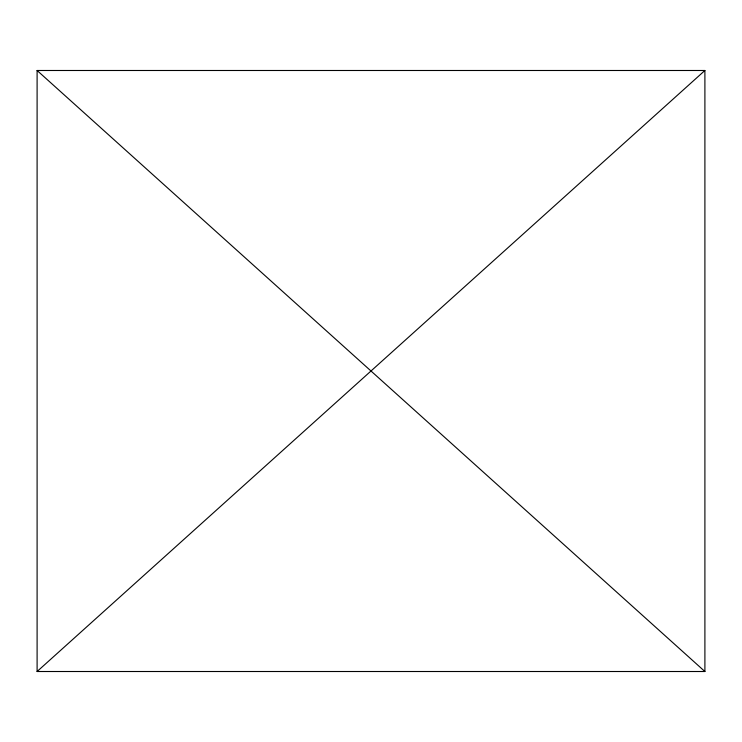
<?xml version="1.0" encoding="UTF-8"?>
<svg xmlns="http://www.w3.org/2000/svg" width="742" height="742" viewBox="0 0 742 742"><rect width="100%" height="100%" fill="white"/><g stroke="black" fill="none" stroke-linecap="round" stroke-linejoin="round"><path stroke-width="1.11" d="M37.1 671.51L704.9 70.49L704.9 671.51L37.1 671.51L37.1 70.49L704.9 70.49M37.1 70.49L704.9 671.51"/></g></svg>
